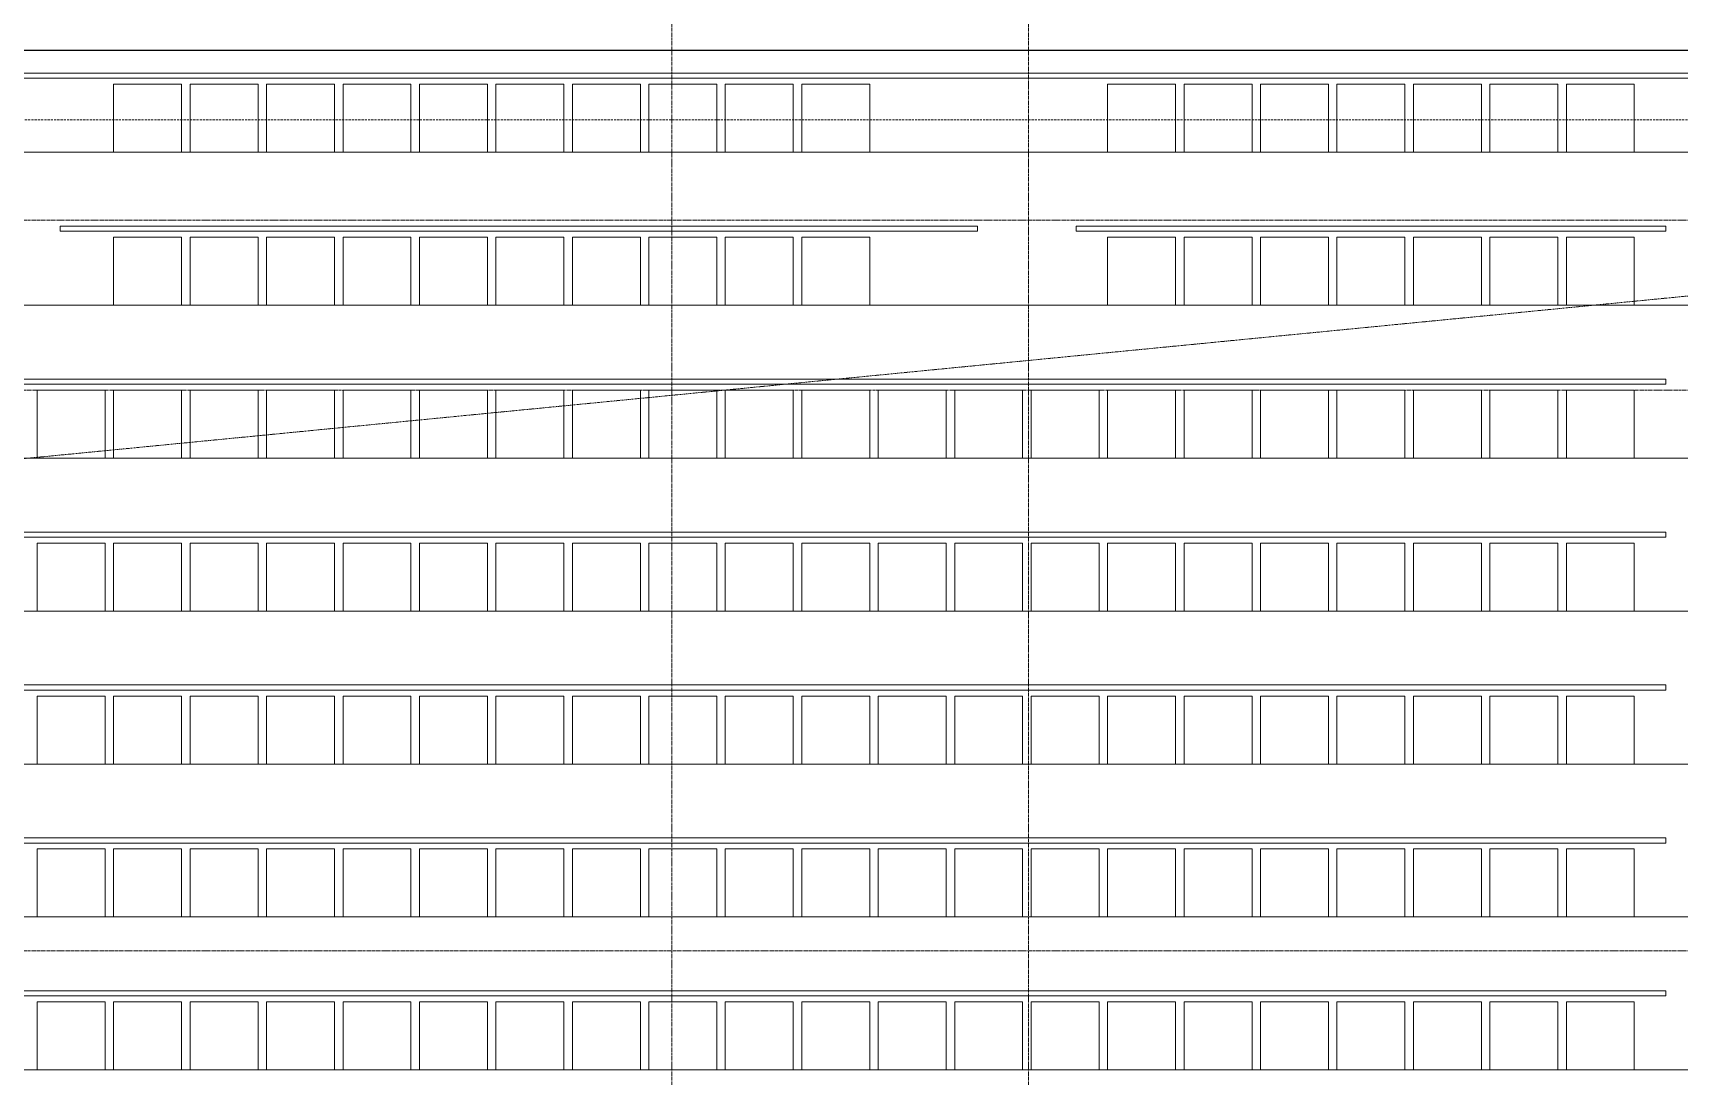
# Model space of a CAD drawing. Header units: millimetres. Extents: x -231292 to 573618, y -153144 to 564035.
# Drawn here: x -188035 to -178347, y 233359 to 239497 of the extents above; entities that cross this region are included whole.
import ezdxf

# ---------------------------------------------------------------- set-up
doc = ezdxf.new("R2010")
doc.units = ezdxf.units.MM
for name, pattern in [('CENTER2', [28.575, 19.05, -3.175, 3.175, -3.175]), ('DASHED', [19.05, 12.7, -6.35]), ('HIDDEN', [9.525, 6.35, -3.175])]:
    doc.linetypes.add(name, pattern=pattern)
doc.layers.get('0').update_dxf_attribs({"color": 250})
doc.layers.add('АР_Делит', color=250, linetype='Continuous', lineweight=0, plot=False)
for name, color, linetype, lineweight in [('АР_Мебель', 250, 'Continuous', 5), ('АР_Разрезы марка', 250, 'Continuous', 13), ('АР_Стены ЖБ', 250, 'Continuous', 35), ('ЛК_Открытая', 250, 'Continuous', 5), ('РД_Ограждения', 250, 'Continuous', 5), ('РД_Оси_100', 250, 'Continuous', 0)]:
    doc.layers.add(name, color=color, linetype=linetype, lineweight=lineweight)

# ---------------------------------------------------------------- blocks, each defined once
blk = doc.blocks.new('СОШ_2200_АР_ОСИ_М100_28.05.24')
at = {"layer": 'АР_Делит', "linetype": 'CENTER2'}
blk.add_line((-5954.958, 83200), (47367.08, 83200), dxfattribs=at)
at = {"layer": 'РД_Оси_100', "linetype": 'CENTER2'}
for p, q in [((37500, -6155), (37500, 139938.679)), ((119910, 82200), (-5954.958, 82200)), ((-5954.958, 78900), (119910, 78900))]:
    blk.add_line(p, q, dxfattribs=at)
at = {"layer": 'РД_Оси_100', "color": 1, "linetype": 'CENTER2'}
blk.add_line((39600, -6155), (39600, 139938.679), dxfattribs=at)

msp = doc.modelspace()

# ---------------------------------------------------------------- linework, layer by layer
msp.add_lwpolyline([(-176374.956, 230695.168), (-193974.956, 230695.168), (-193974.956, 239395.168), (-176374.956, 239395.168)], close=True)
at = {"layer": 'АР_Мебель'}
for points in [[(-187559.956, 239195.168), (-187159.956, 239195.168), (-187159.956, 238795.168), (-187559.956, 238795.168)], [(-187109.956, 239195.168), (-186709.956, 239195.168), (-186709.956, 238795.168), (-187109.956, 238795.168)], [(-186659.956, 239195.168), (-186259.956, 239195.168), (-186259.956, 238795.168), (-186659.956, 238795.168)], [(-186209.956, 239195.168), (-185809.956, 239195.168), (-185809.956, 238795.168), (-186209.956, 238795.168)], [(-185759.956, 239195.168), (-185359.956, 239195.168), (-185359.956, 238795.168), (-185759.956, 238795.168)], [(-185309.956, 239195.168), (-184909.956, 239195.168), (-184909.956, 238795.168), (-185309.956, 238795.168)], [(-184859.956, 239195.168), (-184459.956, 239195.168), (-184459.956, 238795.168), (-184859.956, 238795.168)], [(-184409.956, 239195.168), (-184009.956, 239195.168), (-184009.956, 238795.168), (-184409.956, 238795.168)], [(-183959.956, 239195.168), (-183559.956, 239195.168), (-183559.956, 238795.168), (-183959.956, 238795.168)], [(-183509.956, 239195.168), (-183109.956, 239195.168), (-183109.956, 238795.168), (-183509.956, 238795.168)], [(-181709.956, 239195.168), (-181309.956, 239195.168), (-181309.956, 238795.168), (-181709.956, 238795.168)], [(-181259.956, 239195.168), (-180859.956, 239195.168), (-180859.956, 238795.168), (-181259.956, 238795.168)], [(-180809.956, 239195.168), (-180409.956, 239195.168), (-180409.956, 238795.168), (-180809.956, 238795.168)], [(-180359.956, 239195.168), (-179959.956, 239195.168), (-179959.956, 238795.168), (-180359.956, 238795.168)], [(-179909.956, 239195.168), (-179509.956, 239195.168), (-179509.956, 238795.168), (-179909.956, 238795.168)], [(-179459.956, 239195.168), (-179059.956, 239195.168), (-179059.956, 238795.168), (-179459.956, 238795.168)], [(-179009.956, 239195.168), (-178609.956, 239195.168), (-178609.956, 238795.168), (-179009.956, 238795.168)], [(-187559.956, 238295.168), (-187159.956, 238295.168), (-187159.956, 237895.168), (-187559.956, 237895.168)], [(-187109.956, 238295.168), (-186709.956, 238295.168), (-186709.956, 237895.168), (-187109.956, 237895.168)], [(-186659.956, 238295.168), (-186259.956, 238295.168), (-186259.956, 237895.168), (-186659.956, 237895.168)], [(-186209.956, 238295.168), (-185809.956, 238295.168), (-185809.956, 237895.168), (-186209.956, 237895.168)], [(-185759.956, 238295.168), (-185359.956, 238295.168), (-185359.956, 237895.168), (-185759.956, 237895.168)], [(-185309.956, 238295.168), (-184909.956, 238295.168), (-184909.956, 237895.168), (-185309.956, 237895.168)], [(-184859.956, 238295.168), (-184459.956, 238295.168), (-184459.956, 237895.168), (-184859.956, 237895.168)], [(-184409.956, 238295.168), (-184009.956, 238295.168), (-184009.956, 237895.168), (-184409.956, 237895.168)], [(-183959.956, 238295.168), (-183559.956, 238295.168), (-183559.956, 237895.168), (-183959.956, 237895.168)], [(-183509.956, 238295.168), (-183109.956, 238295.168), (-183109.956, 237895.168), (-183509.956, 237895.168)], [(-181709.956, 238295.168), (-181309.956, 238295.168), (-181309.956, 237895.168), (-181709.956, 237895.168)], [(-181259.956, 238295.168), (-180859.956, 238295.168), (-180859.956, 237895.168), (-181259.956, 237895.168)], [(-180809.956, 238295.168), (-180409.956, 238295.168), (-180409.956, 237895.168), (-180809.956, 237895.168)], [(-180359.956, 238295.168), (-179959.956, 238295.168), (-179959.956, 237895.168), (-180359.956, 237895.168)], [(-179909.956, 238295.168), (-179509.956, 238295.168), (-179509.956, 237895.168), (-179909.956, 237895.168)], [(-179459.956, 238295.168), (-179059.956, 238295.168), (-179059.956, 237895.168), (-179459.956, 237895.168)], [(-179009.956, 238295.168), (-178609.956, 238295.168), (-178609.956, 237895.168), (-179009.956, 237895.168)], [(-188009.956, 237395.168), (-187609.956, 237395.168), (-187609.956, 236995.168), (-188009.956, 236995.168)], [(-187559.956, 237395.168), (-187159.956, 237395.168), (-187159.956, 236995.168), (-187559.956, 236995.168)], [(-187109.956, 237395.168), (-186709.956, 237395.168), (-186709.956, 236995.168), (-187109.956, 236995.168)], [(-186659.956, 237395.168), (-186259.956, 237395.168), (-186259.956, 236995.168), (-186659.956, 236995.168)], [(-186209.956, 237395.168), (-185809.956, 237395.168), (-185809.956, 236995.168), (-186209.956, 236995.168)], [(-185759.956, 237395.168), (-185359.956, 237395.168), (-185359.956, 236995.168), (-185759.956, 236995.168)], [(-185309.956, 237395.168), (-184909.956, 237395.168), (-184909.956, 236995.168), (-185309.956, 236995.168)], [(-184859.956, 237395.168), (-184459.956, 237395.168), (-184459.956, 236995.168), (-184859.956, 236995.168)], [(-184409.956, 237395.168), (-184009.956, 237395.168), (-184009.956, 236995.168), (-184409.956, 236995.168)], [(-183959.956, 237395.168), (-183559.956, 237395.168), (-183559.956, 236995.168), (-183959.956, 236995.168)], [(-183509.956, 237395.168), (-183109.956, 237395.168), (-183109.956, 236995.168), (-183509.956, 236995.168)], [(-183059.956, 237395.168), (-182659.956, 237395.168), (-182659.956, 236995.168), (-183059.956, 236995.168)], [(-182609.956, 237395.168), (-182209.956, 237395.168), (-182209.956, 236995.168), (-182609.956, 236995.168)], [(-182159.956, 237395.168), (-181759.956, 237395.168), (-181759.956, 236995.168), (-182159.956, 236995.168)], [(-181709.956, 237395.168), (-181309.956, 237395.168), (-181309.956, 236995.168), (-181709.956, 236995.168)], [(-181259.956, 237395.168), (-180859.956, 237395.168), (-180859.956, 236995.168), (-181259.956, 236995.168)], [(-180809.956, 237395.168), (-180409.956, 237395.168), (-180409.956, 236995.168), (-180809.956, 236995.168)], [(-180359.956, 237395.168), (-179959.956, 237395.168), (-179959.956, 236995.168), (-180359.956, 236995.168)], [(-179909.956, 237395.168), (-179509.956, 237395.168), (-179509.956, 236995.168), (-179909.956, 236995.168)], [(-179459.956, 237395.168), (-179059.956, 237395.168), (-179059.956, 236995.168), (-179459.956, 236995.168)], [(-179009.956, 237395.168), (-178609.956, 237395.168), (-178609.956, 236995.168), (-179009.956, 236995.168)], [(-188009.956, 236495.168), (-187609.956, 236495.168), (-187609.956, 236095.168), (-188009.956, 236095.168)], [(-187559.956, 236495.168), (-187159.956, 236495.168), (-187159.956, 236095.168), (-187559.956, 236095.168)], [(-187109.956, 236495.168), (-186709.956, 236495.168), (-186709.956, 236095.168), (-187109.956, 236095.168)], [(-186659.956, 236495.168), (-186259.956, 236495.168), (-186259.956, 236095.168), (-186659.956, 236095.168)], [(-186209.956, 236495.168), (-185809.956, 236495.168), (-185809.956, 236095.168), (-186209.956, 236095.168)], [(-185759.956, 236495.168), (-185359.956, 236495.168), (-185359.956, 236095.168), (-185759.956, 236095.168)], [(-185309.956, 236495.168), (-184909.956, 236495.168), (-184909.956, 236095.168), (-185309.956, 236095.168)], [(-184859.956, 236495.168), (-184459.956, 236495.168), (-184459.956, 236095.168), (-184859.956, 236095.168)], [(-184409.956, 236495.168), (-184009.956, 236495.168), (-184009.956, 236095.168), (-184409.956, 236095.168)], [(-183959.956, 236495.168), (-183559.956, 236495.168), (-183559.956, 236095.168), (-183959.956, 236095.168)], [(-183509.956, 236495.168), (-183109.956, 236495.168), (-183109.956, 236095.168), (-183509.956, 236095.168)], [(-183059.956, 236495.168), (-182659.956, 236495.168), (-182659.956, 236095.168), (-183059.956, 236095.168)], [(-182609.956, 236495.168), (-182209.956, 236495.168), (-182209.956, 236095.168), (-182609.956, 236095.168)], [(-182159.956, 236495.168), (-181759.956, 236495.168), (-181759.956, 236095.168), (-182159.956, 236095.168)], [(-181709.956, 236495.168), (-181309.956, 236495.168), (-181309.956, 236095.168), (-181709.956, 236095.168)], [(-181259.956, 236495.168), (-180859.956, 236495.168), (-180859.956, 236095.168), (-181259.956, 236095.168)], [(-180809.956, 236495.168), (-180409.956, 236495.168), (-180409.956, 236095.168), (-180809.956, 236095.168)], [(-180359.956, 236495.168), (-179959.956, 236495.168), (-179959.956, 236095.168), (-180359.956, 236095.168)], [(-179909.956, 236495.168), (-179509.956, 236495.168), (-179509.956, 236095.168), (-179909.956, 236095.168)], [(-179459.956, 236495.168), (-179059.956, 236495.168), (-179059.956, 236095.168), (-179459.956, 236095.168)], [(-179009.956, 236495.168), (-178609.956, 236495.168), (-178609.956, 236095.168), (-179009.956, 236095.168)], [(-188009.956, 235595.168), (-187609.956, 235595.168), (-187609.956, 235195.168), (-188009.956, 235195.168)], [(-187559.956, 235595.168), (-187159.956, 235595.168), (-187159.956, 235195.168), (-187559.956, 235195.168)], [(-187109.956, 235595.168), (-186709.956, 235595.168), (-186709.956, 235195.168), (-187109.956, 235195.168)], [(-186659.956, 235595.168), (-186259.956, 235595.168), (-186259.956, 235195.168), (-186659.956, 235195.168)], [(-186209.956, 235595.168), (-185809.956, 235595.168), (-185809.956, 235195.168), (-186209.956, 235195.168)], [(-185759.956, 235595.168), (-185359.956, 235595.168), (-185359.956, 235195.168), (-185759.956, 235195.168)], [(-185309.956, 235595.168), (-184909.956, 235595.168), (-184909.956, 235195.168), (-185309.956, 235195.168)], [(-184859.956, 235595.168), (-184459.956, 235595.168), (-184459.956, 235195.168), (-184859.956, 235195.168)], [(-184409.956, 235595.168), (-184009.956, 235595.168), (-184009.956, 235195.168), (-184409.956, 235195.168)], [(-183959.956, 235595.168), (-183559.956, 235595.168), (-183559.956, 235195.168), (-183959.956, 235195.168)], [(-183509.956, 235595.168), (-183109.956, 235595.168), (-183109.956, 235195.168), (-183509.956, 235195.168)], [(-183059.956, 235595.168), (-182659.956, 235595.168), (-182659.956, 235195.168), (-183059.956, 235195.168)], [(-182609.956, 235595.168), (-182209.956, 235595.168), (-182209.956, 235195.168), (-182609.956, 235195.168)], [(-182159.956, 235595.168), (-181759.956, 235595.168), (-181759.956, 235195.168), (-182159.956, 235195.168)], [(-181709.956, 235595.168), (-181309.956, 235595.168), (-181309.956, 235195.168), (-181709.956, 235195.168)], [(-181259.956, 235595.168), (-180859.956, 235595.168), (-180859.956, 235195.168), (-181259.956, 235195.168)], [(-180809.956, 235595.168), (-180409.956, 235595.168), (-180409.956, 235195.168), (-180809.956, 235195.168)], [(-180359.956, 235595.168), (-179959.956, 235595.168), (-179959.956, 235195.168), (-180359.956, 235195.168)], [(-179909.956, 235595.168), (-179509.956, 235595.168), (-179509.956, 235195.168), (-179909.956, 235195.168)], [(-179459.956, 235595.168), (-179059.956, 235595.168), (-179059.956, 235195.168), (-179459.956, 235195.168)], [(-179009.956, 235595.168), (-178609.956, 235595.168), (-178609.956, 235195.168), (-179009.956, 235195.168)], [(-188009.956, 234695.168), (-187609.956, 234695.168), (-187609.956, 234295.168), (-188009.956, 234295.168)], [(-187559.956, 234695.168), (-187159.956, 234695.168), (-187159.956, 234295.168), (-187559.956, 234295.168)], [(-187109.956, 234695.168), (-186709.956, 234695.168), (-186709.956, 234295.168), (-187109.956, 234295.168)], [(-186659.956, 234695.168), (-186259.956, 234695.168), (-186259.956, 234295.168), (-186659.956, 234295.168)], [(-186209.956, 234695.168), (-185809.956, 234695.168), (-185809.956, 234295.168), (-186209.956, 234295.168)], [(-185759.956, 234695.168), (-185359.956, 234695.168), (-185359.956, 234295.168), (-185759.956, 234295.168)], [(-185309.956, 234695.168), (-184909.956, 234695.168), (-184909.956, 234295.168), (-185309.956, 234295.168)], [(-184859.956, 234695.168), (-184459.956, 234695.168), (-184459.956, 234295.168), (-184859.956, 234295.168)], [(-184409.956, 234695.168), (-184009.956, 234695.168), (-184009.956, 234295.168), (-184409.956, 234295.168)], [(-183959.956, 234695.168), (-183559.956, 234695.168), (-183559.956, 234295.168), (-183959.956, 234295.168)], [(-183509.956, 234695.168), (-183109.956, 234695.168), (-183109.956, 234295.168), (-183509.956, 234295.168)], [(-183059.956, 234695.168), (-182659.956, 234695.168), (-182659.956, 234295.168), (-183059.956, 234295.168)], [(-182609.956, 234695.168), (-182209.956, 234695.168), (-182209.956, 234295.168), (-182609.956, 234295.168)], [(-182159.956, 234695.168), (-181759.956, 234695.168), (-181759.956, 234295.168), (-182159.956, 234295.168)], [(-181709.956, 234695.168), (-181309.956, 234695.168), (-181309.956, 234295.168), (-181709.956, 234295.168)], [(-181259.956, 234695.168), (-180859.956, 234695.168), (-180859.956, 234295.168), (-181259.956, 234295.168)], [(-180809.956, 234695.168), (-180409.956, 234695.168), (-180409.956, 234295.168), (-180809.956, 234295.168)], [(-180359.956, 234695.168), (-179959.956, 234695.168), (-179959.956, 234295.168), (-180359.956, 234295.168)], [(-179909.956, 234695.168), (-179509.956, 234695.168), (-179509.956, 234295.168), (-179909.956, 234295.168)], [(-179459.956, 234695.168), (-179059.956, 234695.168), (-179059.956, 234295.168), (-179459.956, 234295.168)], [(-179009.956, 234695.168), (-178609.956, 234695.168), (-178609.956, 234295.168), (-179009.956, 234295.168)], [(-188009.956, 233795.168), (-187609.956, 233795.168), (-187609.956, 233395.168), (-188009.956, 233395.168)], [(-187559.956, 233795.168), (-187159.956, 233795.168), (-187159.956, 233395.168), (-187559.956, 233395.168)], [(-187109.956, 233795.168), (-186709.956, 233795.168), (-186709.956, 233395.168), (-187109.956, 233395.168)], [(-186659.956, 233795.168), (-186259.956, 233795.168), (-186259.956, 233395.168), (-186659.956, 233395.168)], [(-186209.956, 233795.168), (-185809.956, 233795.168), (-185809.956, 233395.168), (-186209.956, 233395.168)], [(-185759.956, 233795.168), (-185359.956, 233795.168), (-185359.956, 233395.168), (-185759.956, 233395.168)], [(-185309.956, 233795.168), (-184909.956, 233795.168), (-184909.956, 233395.168), (-185309.956, 233395.168)], [(-184859.956, 233795.168), (-184459.956, 233795.168), (-184459.956, 233395.168), (-184859.956, 233395.168)], [(-184409.956, 233795.168), (-184009.956, 233795.168), (-184009.956, 233395.168), (-184409.956, 233395.168)], [(-183959.956, 233795.168), (-183559.956, 233795.168), (-183559.956, 233395.168), (-183959.956, 233395.168)], [(-183509.956, 233795.168), (-183109.956, 233795.168), (-183109.956, 233395.168), (-183509.956, 233395.168)], [(-183059.956, 233795.168), (-182659.956, 233795.168), (-182659.956, 233395.168), (-183059.956, 233395.168)], [(-182609.956, 233795.168), (-182209.956, 233795.168), (-182209.956, 233395.168), (-182609.956, 233395.168)], [(-182159.956, 233795.168), (-181759.956, 233795.168), (-181759.956, 233395.168), (-182159.956, 233395.168)], [(-181709.956, 233795.168), (-181309.956, 233795.168), (-181309.956, 233395.168), (-181709.956, 233395.168)], [(-181259.956, 233795.168), (-180859.956, 233795.168), (-180859.956, 233395.168), (-181259.956, 233395.168)], [(-180809.956, 233795.168), (-180409.956, 233795.168), (-180409.956, 233395.168), (-180809.956, 233395.168)], [(-180359.956, 233795.168), (-179959.956, 233795.168), (-179959.956, 233395.168), (-180359.956, 233395.168)], [(-179909.956, 233795.168), (-179509.956, 233795.168), (-179509.956, 233395.168), (-179909.956, 233395.168)], [(-179459.956, 233795.168), (-179059.956, 233795.168), (-179059.956, 233395.168), (-179459.956, 233395.168)], [(-179009.956, 233795.168), (-178609.956, 233795.168), (-178609.956, 233395.168), (-179009.956, 233395.168)]]:
    msp.add_lwpolyline(points, close=True, dxfattribs=at)
at = {"layer": 'АР_Разрезы марка', "linetype": 'DASHED', "lineweight": 0}
msp.add_line((-103430.135, 238984.637), (-224293.848, 238984.637), dxfattribs=at)
at = {"layer": 'АР_Стены ЖБ', "linetype": 'HIDDEN', "lineweight": 0}
msp.add_lwpolyline([(-176284.955, 238145.168), (-192373.279, 236573.331), (-193974.956, 224270.168)], dxfattribs=at)
at = {"layer": 'ЛК_Открытая'}
for p, q in [((-192314.956, 238795.168), (-178034.956, 238795.168)), ((-192314.956, 237895.168), (-178034.956, 237895.168)), ((-192314.956, 236995.168), (-178034.956, 236995.168)), ((-192314.956, 236095.168), (-178034.956, 236095.168)), ((-192314.956, 235195.168), (-178034.956, 235195.168)), ((-192314.956, 234295.168), (-178034.956, 234295.168)), ((-192314.956, 233395.168), (-178034.956, 233395.168))]:
    msp.add_line(p, q, dxfattribs=at)
msp.add_lwpolyline([(-192314.956, 238795.168), (-178034.956, 238795.168)], dxfattribs=at)
at = {"layer": 'РД_Ограждения'}
for points in [[(-192234.956, 239260.168), (-178119.956, 239260.168), (-178119.956, 239230.168), (-192234.956, 239230.168)], [(-187874.956, 238360.168), (-182474.956, 238360.168), (-182474.956, 238330.168), (-187874.956, 238330.168)], [(-178424.956, 238360.168), (-181894.956, 238360.168), (-181894.956, 238330.168), (-178424.956, 238330.168)], [(-191924.956, 237460.168), (-178424.956, 237460.168), (-178424.956, 237430.168), (-191924.956, 237430.168)], [(-191924.956, 236560.168), (-178424.956, 236560.168), (-178424.956, 236530.168), (-191924.956, 236530.168)], [(-191924.956, 235660.168), (-178424.956, 235660.168), (-178424.956, 235630.168), (-191924.956, 235630.168)], [(-191924.956, 234760.168), (-178424.956, 234760.168), (-178424.956, 234730.168), (-191924.956, 234730.168)], [(-191924.956, 233860.168), (-178424.956, 233860.168), (-178424.956, 233830.168), (-191924.956, 233830.168)]]:
    msp.add_lwpolyline(points, close=True, dxfattribs=at)

# ---------------------------------------------------------------- block references
at = {"layer": 'РД_Оси_100'}
msp.add_blockref('СОШ_2200_АР_ОСИ_М100_28.05.24', (-221774.956, 155195.168), dxfattribs=at)

doc.saveas('drawing.dxf')
